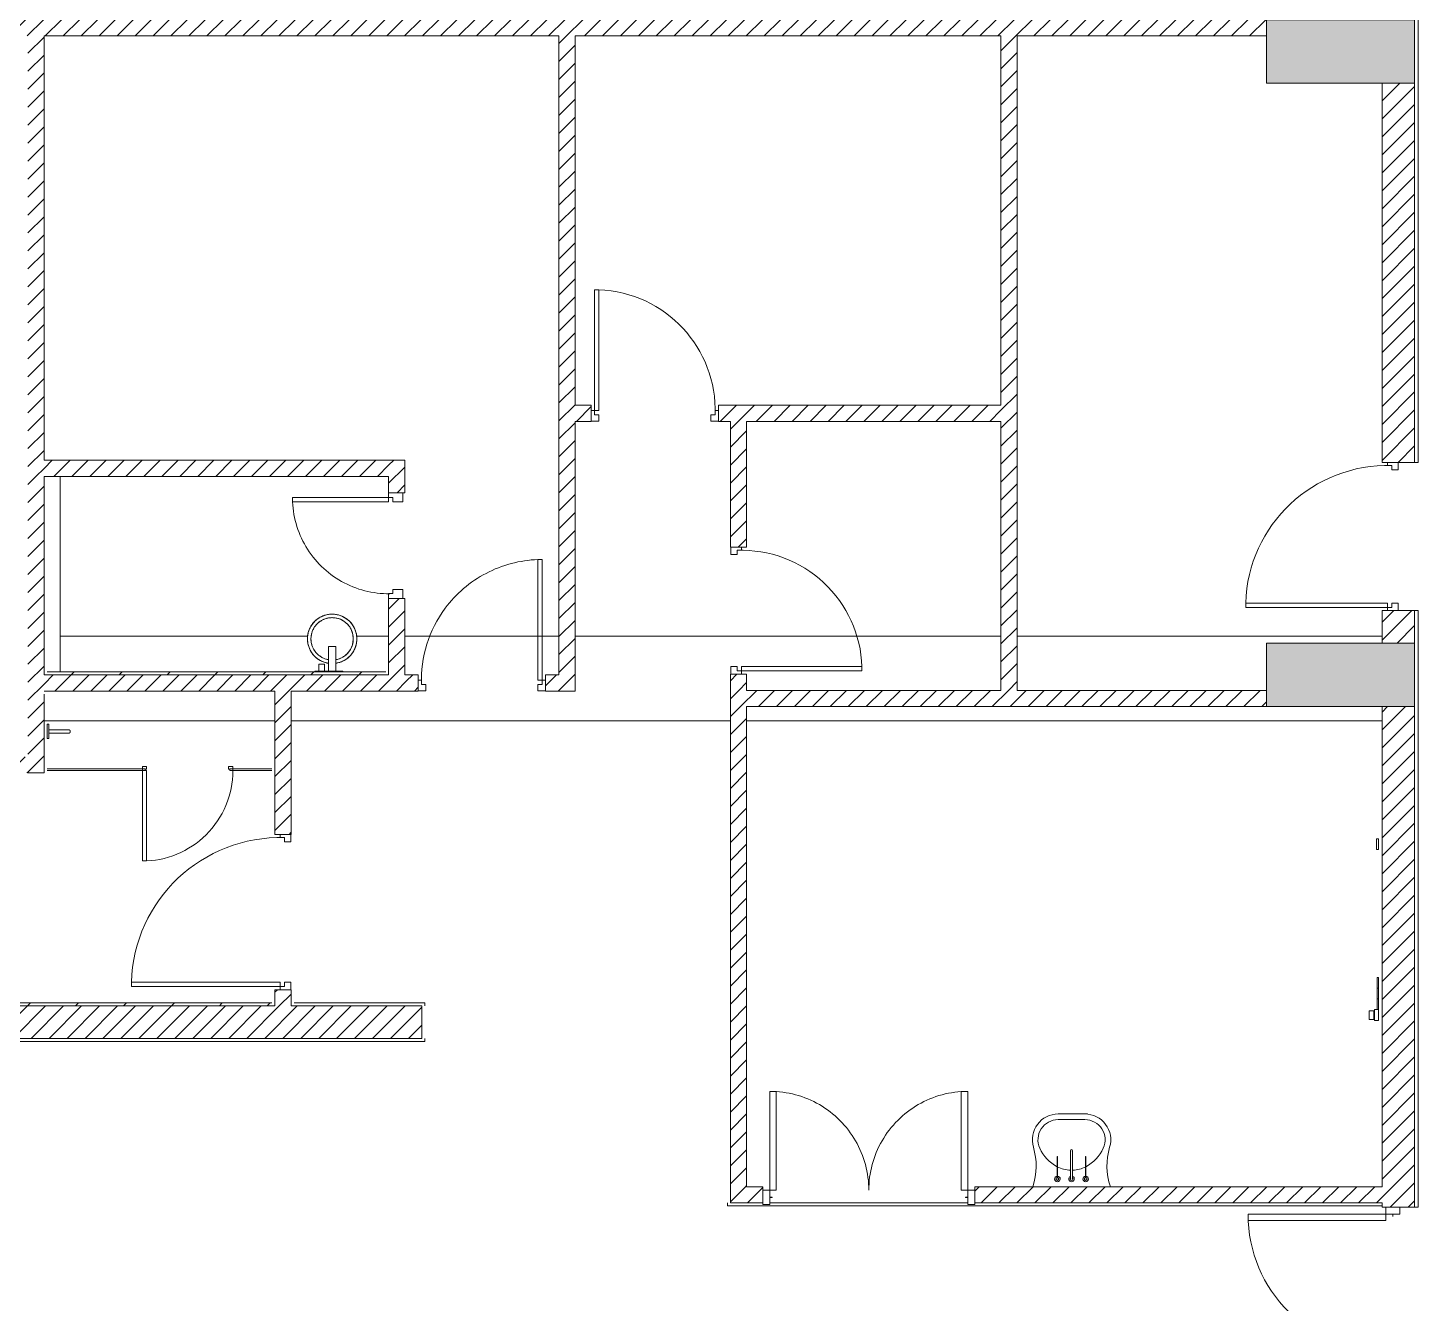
# Model space of a CAD drawing. Header units: millimetres. Extents: x -106145 to 154907, y -84585 to 152038.
# Drawn here: x 94029 to 103874, y 47120 to 56153 of the extents above; entities that cross this region are included whole.
import ezdxf

# ---------------------------------------------------------------- set-up
doc = ezdxf.new("R2010")
doc.units = ezdxf.units.MM
for name, color, linetype, lineweight in [('A-DOOR', 7, 'Continuous', 5), ('A-DOOR-FRAM', 7, 'Continuous', 9), ('A-WALL', 7, 'Continuous', 5), ('A-WALL-PATT', 7, 'Continuous', 5), ('E-DATA', 7, 'Continuous', 5), ('E-NURS', 7, 'Continuous', 5), ('P-SANR-FIXT', 7, 'Continuous', 5), ('S-COLS', 7, 'Continuous', 5)]:
    doc.layers.add(name, color=color, linetype=linetype, lineweight=lineweight)
pattern_1 = [(45, (0, 0), (-63.63961, 63.63961), [])]
pattern_2 = [(45, (0, 0), (-169.70563, 169.70563), [])]

# ---------------------------------------------------------------- blocks, each defined once
blk = doc.blocks.new('M_Concrete-Rectangular-Column - 1050 x 450-2804439-Site Plan -MAIN')
at = {"layer": 'S-COLS', "true_color": 0xd4d4d4}
blk.add_hatch(color=254, dxfattribs=at).paths.add_polyline_path([(525, -225), (525, 225), (-525, 225), (-525, -225)], flags=0)
at = {"layer": 'S-COLS', "color": 254, "true_color": 0xdddddd}
for p, q in [((525, 225), (-525, 225)), ((-525, 225), (-525, -225)), ((525, -225), (525, 225)), ((-525, -225), (525, -225))]:
    blk.add_line(p, q, dxfattribs=at)
blk = doc.blocks.new('M_Door-Passage-Double-Flush - 1_5 WALL OPENING_TYPE A-11850142-Site Plan -MAIN')
at = {"layer": 'A-DOOR', "color": 254, "lineweight": 9, "true_color": 0xdddddd}
for p, q in [((-700, 38.85), (-700, 738.85)), ((-700, 738.85), (-655, 738.85)), ((-655, 738.85), (-655, 38.85)), ((700, 738.85), (655, 738.85)), ((655, 738.85), (655, 38.85)), ((700, 38.85), (700, 738.85)), ((-655, 38.85), (-700, 38.85)), ((655, 38.85), (700, 38.85))]:
    blk.add_line(p, q, dxfattribs=at)
at = {"layer": 'A-DOOR', "color": 254, "true_color": 0xdddddd}
for centre, start, end in [((-700, 38.85), 75, 90), ((-700, 38.85), 45, 75), ((700, 38.85), 90, 120), ((700, 38.85), 120, 150), ((-700, 38.85), 15, 45), ((700, 38.85), 150, 180), ((-700, 38.85), 0, 15)]:
    blk.add_arc(centre, 700, start, end, dxfattribs=at)
at = {"layer": 'A-DOOR-FRAM', "color": 254, "true_color": 0xdddddd}
for p, q in [((-700, 38.85), (-750, 38.85)), ((-750, 38.85), (-750, -61.15)), ((-700, -10.9125), (-700, 38.85)), ((700, 38.85), (700, -10.9125)), ((750, 38.85), (700, 38.85)), ((750, -61.15), (750, 38.85)), ((-750, -61.15), (-700, -61.15)), ((-684.125, -10.9125), (-700, -10.9125)), ((-700, -61.15), (-700, -11.9375)), ((-700, -11.9375), (-684.125, -11.9375)), ((-684.125, -11.9375), (-684.125, -10.9125)), ((700, -10.9125), (684.125, -10.9125)), ((684.125, -10.9125), (684.125, -11.9375)), ((684.125, -11.9375), (700, -11.9375)), ((700, -11.9375), (700, -61.15)), ((700, -61.15), (750, -61.15))]:
    blk.add_line(p, q, dxfattribs=at)
blk = doc.blocks.new('DC_SglFl-W-Int - 0_75 WALL OPENING 2_TYPE E-11766334-Site Plan -MAIN')
at = {"layer": 'A-DOOR', "color": 254, "lineweight": 9, "true_color": 0xdddddd}
for p, q in [((310, 57.5), (310, 737.5)), ((310, 737.5), (340, 737.5)), ((340, 737.5), (340, 57.5)), ((340, 57.5), (310, 57.5))]:
    blk.add_line(p, q, dxfattribs=at)
at = {"layer": 'A-DOOR', "color": 254, "true_color": 0xdddddd}
for start, end in [(92.52612, 122.52612), (122.52612, 152.52612), (152.52612, 182.52612)]:
    blk.add_arc((340, 57.5), 680.7, start, end, dxfattribs=at)
at = {"layer": 'A-DOOR-FRAM', "color": 254, "true_color": 0xdddddd}
for p, q in [((-375, -42.5), (-375, 57.5)), ((-375, 57.5), (-340, 57.5)), ((-340, 27.5), (-340, 57.5)), ((-340, 27.5), (-310, 27.5)), ((-310, 27.5), (-310, -42.5)), ((310, 27.5), (340, 27.5)), ((310, -42.5), (310, 27.5)), ((340, 57.5), (375, 57.5)), ((340, 27.5), (340, 57.5)), ((375, 57.5), (375, -42.5)), ((-310, -42.5), (-375, -42.5)), ((375, -42.5), (310, -42.5))]:
    blk.add_line(p, q, dxfattribs=at)
blk = doc.blocks.new('Structural Columns 4 - Structural Columns 4-3006467-Site Plan -MAIN')
at = {"layer": 'S-COLS', "color": 254, "true_color": 0xdddddd}
for p, q in [((96011.4, 51845.1), (94258.7, 51845.1)), ((96583.7, 51845.1), (96356.1, 51845.1)), ((97788.7, 51845.1), (96698.7, 51845.1)), ((100918.7, 51845.1), (97903.7, 51845.1)), ((103618.7, 51845.1), (101033.7, 51845.1)), ((94143.7, 51245.1), (95778.7, 51245.1)), ((95893.7, 51245.1), (99003.7, 51245.1)), ((99118.7, 51245.1), (103618.7, 51245.1))]:
    blk.add_line(p, q, dxfattribs=at)
blk = doc.blocks.new('DC_SglFl-W-Int - 0_9 WALL OPENING_TYPE F-V7-Site Plan -MAIN')
at = {"layer": 'A-DOOR', "color": 254, "lineweight": 9, "true_color": 0xdddddd}
for p, q in [((397, 20), (397, 874)), ((397, 874), (427, 874)), ((427, 874), (427, 20)), ((427, 20), (397, 20))]:
    blk.add_line(p, q, dxfattribs=at)
at = {"layer": 'A-DOOR', "color": 254, "true_color": 0xdddddd}
blk.add_arc((427, 20), 854.5, 92.0119, 182.0119, dxfattribs=at)
at = {"layer": 'A-DOOR-FRAM', "color": 254, "true_color": 0xdddddd}
for p, q in [((-450, -55), (-450, 20)), ((-450, 20), (-427, 20)), ((-427, -10), (-427, 20)), ((427, 20), (450, 20)), ((427, -10), (427, 20)), ((450, 20), (450, -55)), ((-397, -55), (-450, -55)), ((-427, -10), (-397, -10)), ((-397, -10), (-397, -55)), ((397, -10), (427, -10)), ((397, -55), (397, -10)), ((450, -55), (397, -55))]:
    blk.add_line(p, q, dxfattribs=at)
blk = doc.blocks.new('DC_SglFl-W-Int - FIRE 1_05 wall opening_TYPE A-15005798-Site Plan -MAIN')
at = {"layer": 'A-DOOR', "color": 254, "lineweight": 9, "true_color": 0xdddddd}
for p, q in [((472, -77.5), (472, -1081.5)), ((502, -77.5), (472, -77.5)), ((502, -1081.5), (502, -77.5)), ((472, -1081.5), (502, -1081.5))]:
    blk.add_line(p, q, dxfattribs=at)
at = {"layer": 'A-DOOR', "color": 254, "true_color": 0xdddddd}
blk.add_arc((502, -77.5), 1004.4, 178.28848, 268.28848, dxfattribs=at)
at = {"layer": 'A-DOOR-FRAM', "color": 254, "true_color": 0xdddddd}
for p, q in [((-525, -2.5), (-525, -77.5)), ((-472, -2.5), (-525, -2.5)), ((-525, -77.5), (-502, -77.5)), ((-502, -47.5), (-472, -47.5)), ((-502, -47.5), (-502, -77.5)), ((-472, -47.5), (-472, -2.5)), ((472, -2.5), (472, -47.5)), ((525, -2.5), (472, -2.5)), ((472, -47.5), (502, -47.5)), ((502, -47.5), (502, -77.5)), ((502, -77.5), (525, -77.5)), ((525, -77.5), (525, -2.5))]:
    blk.add_line(p, q, dxfattribs=at)
blk = doc.blocks.new('DC_SglFl-W-Int - 0_9 WALL OPENING_TYPE F-V10-Site Plan -MAIN')
at = {"layer": 'A-DOOR', "color": 254, "lineweight": 9, "true_color": 0xdddddd}
for p, q in [((397, -20), (397, -874)), ((427, -20), (397, -20)), ((427, -874), (427, -20)), ((397, -874), (427, -874))]:
    blk.add_line(p, q, dxfattribs=at)
at = {"layer": 'A-DOOR', "color": 254, "true_color": 0xdddddd}
blk.add_arc((427, -20), 854.5, 177.9881, 267.9881, dxfattribs=at)
at = {"layer": 'A-DOOR-FRAM', "color": 254, "true_color": 0xdddddd}
for p, q in [((-450, 55), (-450, -20)), ((-397, 55), (-450, 55)), ((-427, 10), (-397, 10)), ((-427, 10), (-427, -20)), ((-397, 10), (-397, 55)), ((397, 55), (397, 10)), ((450, 55), (397, 55)), ((397, 10), (427, 10)), ((427, 10), (427, -20)), ((450, -20), (450, 55)), ((-450, -20), (-427, -20)), ((427, -20), (450, -20))]:
    blk.add_line(p, q, dxfattribs=at)
blk = doc.blocks.new('DC_SglFl-W-Int - 1_1 WALL OPENING type E-11702071-Site Plan -MAIN')
at = {"layer": 'A-DOOR', "color": 254, "lineweight": 9, "true_color": 0xdddddd}
for p, q in [((497, -20), (497, -1074)), ((527, -20), (497, -20)), ((527, -1074), (527, -20)), ((497, -1074), (527, -1074))]:
    blk.add_line(p, q, dxfattribs=at)
at = {"layer": 'A-DOOR', "color": 254, "true_color": 0xdddddd}
blk.add_arc((527, -20), 1054.4, 178.36963, 268.36963, dxfattribs=at)
at = {"layer": 'A-DOOR-FRAM', "color": 254, "true_color": 0xdddddd}
for p, q in [((-550, 55), (-550, -20)), ((-497, 55), (-550, 55)), ((-527, 10), (-497, 10)), ((-527, 10), (-527, -20)), ((-497, 10), (-497, 55)), ((497, 55), (497, 10)), ((550, 55), (497, 55)), ((497, 10), (527, 10)), ((527, 10), (527, -20)), ((550, -20), (550, 55)), ((-550, -20), (-527, -20)), ((527, -20), (550, -20))]:
    blk.add_line(p, q, dxfattribs=at)
blk = doc.blocks.new('M_Door-Passage-Double-Flush - FIRE 2_05 WALL OPENING-TYPE A-V11-Site Plan -MAIN')
at = {"layer": 'A-DOOR', "color": 254, "lineweight": 9, "true_color": 0xdddddd}
for p, q in [((-975, 96.35), (-975, 1071.35)), ((-975, 1071.35), (-930, 1071.35)), ((-930, 1071.35), (-930, 96.35)), ((975, 1071.35), (930, 1071.35)), ((930, 1071.35), (930, 96.35)), ((975, 96.35), (975, 1071.35)), ((-930, 96.35), (-975, 96.35)), ((930, 96.35), (975, 96.35))]:
    blk.add_line(p, q, dxfattribs=at)
at = {"layer": 'A-DOOR', "color": 254, "true_color": 0xdddddd}
for centre, start, end in [((-975, 96.35), 0, 90), ((975, 96.35), 90, 180)]:
    blk.add_arc(centre, 975, start, end, dxfattribs=at)
at = {"layer": 'A-DOOR-FRAM', "color": 254, "true_color": 0xdddddd}
for p, q in [((-975, 96.35), (-1025, 96.35)), ((-1025, 96.35), (-1025, -3.65)), ((-975, 46.5875), (-975, 96.35)), ((-959.125, 46.5875), (-975, 46.5875)), ((-975, -3.65), (-975, 45.5625)), ((-975, 45.5625), (-959.125, 45.5625)), ((-959.125, 45.5625), (-959.125, 46.5875)), ((975, 46.5875), (959.125, 46.5875)), ((959.125, 46.5875), (959.125, 45.5625)), ((959.125, 45.5625), (975, 45.5625)), ((975, 96.35), (975, 46.5875)), ((1025, 96.35), (975, 96.35)), ((975, 45.5625), (975, -3.65)), ((1025, -3.65), (1025, 96.35)), ((-1025, -3.65), (-975, -3.65)), ((975, -3.65), (1025, -3.65))]:
    blk.add_line(p, q, dxfattribs=at)
blk = doc.blocks.new('Wb_circle_floor - 350-4332420-Site Plan -MAIN')
at = {"layer": 'P-SANR-FIXT', "color": 254, "true_color": 0xdddddd, "flags": 128}
for points in [[(-26, 173.1), (-32.9, 171.9), (-39.8, 170.4), (-46.5, 168.7), (-53.3, 166.7), (-59.9, 164.4), (-66.4, 161.9), (-72.8, 159.1), (-79.1, 156.1), (-85.3, 152.8), (-91.4, 149.3), (-97.2, 145.5), (-103, 141.5), (-108.6, 137.3), (-114, 132.8), (-119.2, 128.1), (-124.2, 123.3), (-129, 118.2), (-133.7, 113), (-138.1, 107.5), (-142.3, 101.9), (-146.2, 96.1), (-150, 90.2), (-153.4, 84.1), (-156.7, 77.9), (-159.7, 71.6), (-162.4, 65.2), (-164.9, 58.6), (-167.1, 52), (-169, 45.3), (-170.7, 38.5), (-172.1, 31.6), (-173.2, 24.7), (-174.1, 17.7), (-174.7, 10.8), (-175, 3.8), (-175, 0)], [(-150, 0), (-149.9, 6), (-149.5, 12), (-148.9, 18), (-148.1, 23.9), (-147, 29.8), (-145.7, 35.7), (-144.2, 41.5), (-142.4, 47.2), (-140.4, 52.8), (-138.2, 58.4), (-135.7, 63.9), (-133, 69.3), (-130.2, 74.5), (-127.1, 79.7), (-123.8, 84.7), (-120.3, 89.6), (-116.6, 94.3), (-112.8, 98.9), (-108.7, 103.3), (-104.5, 107.6), (-100.1, 111.7), (-95.6, 115.6), (-90.9, 119.3), (-86, 122.9), (-81, 126.2), (-75.9, 129.4), (-70.7, 132.3), (-65.4, 135), (-59.9, 137.5), (-54.4, 139.8), (-48.7, 141.9), (-43, 143.7), (-37.2, 145.3), (-31.4, 146.7), (-25.5, 147.8)], [(175, 0), (174.9, 7), (174.4, 14), (173.7, 20.9), (172.8, 27.9), (171.5, 34.8), (170, 41.6), (168.2, 48.4), (166.1, 55), (163.8, 61.6), (161.2, 68.1), (158.3, 74.5), (155.2, 80.8), (151.9, 87), (148.3, 93), (144.4, 98.8), (140.4, 104.5), (136.1, 110), (131.6, 115.4), (126.8, 120.6), (121.9, 125.5), (116.8, 130.3), (111.5, 134.9), (106, 139.2), (100.4, 143.4), (94.6, 147.3), (88.6, 150.9), (82.5, 154.3), (76.2, 157.5), (69.9, 160.4), (63.4, 163.1), (56.8, 165.5), (50.2, 167.7), (43.4, 169.5), (36.6, 171.1), (29.7, 172.5), (25, 173.2)], [(28.2, 147.3), (34.1, 146.1), (39.9, 144.6), (45.6, 142.9), (51.3, 140.9), (56.9, 138.8), (62.4, 136.4), (67.8, 133.8), (73.1, 131), (78.3, 127.9), (83.4, 124.7), (88.3, 121.3), (93.1, 117.6), (97.7, 113.8), (102.2, 109.8), (106.5, 105.7), (110.6, 101.3), (114.6, 96.8), (118.4, 92.2), (121.9, 87.3), (125.3, 82.4), (128.5, 77.3), (131.5, 72.1), (134.3, 66.8), (136.9, 61.4), (139.2, 55.9), (141.3, 50.2), (143.2, 44.6), (144.9, 38.8), (146.3, 33), (147.5, 27.1), (148.5, 21.2), (149.2, 15.2), (149.7, 9.2), (150, 3.2), (150, 0)], [(-175, 0), (-174.9, -7), (-174.4, -14), (-173.7, -20.9), (-172.8, -27.9), (-171.5, -34.8), (-170, -41.6), (-168.2, -48.4), (-166.1, -55), (-163.8, -61.6), (-161.2, -68.1), (-158.3, -74.5), (-155.2, -80.8), (-151.9, -87), (-148.3, -93), (-144.4, -98.8), (-140.4, -104.5), (-136.1, -110), (-131.6, -115.4), (-126.8, -120.6), (-121.9, -125.5), (-116.8, -130.3), (-111.5, -134.9), (-106, -139.2), (-100.4, -143.4), (-94.6, -147.3), (-88.6, -150.9), (-82.5, -154.3), (-76.2, -157.5), (-69.9, -160.4), (-63.4, -163.1), (-56.8, -165.5), (-50.2, -167.7), (-43.4, -169.5), (-36.6, -171.1), (-29.7, -172.5), (-22.8, -173.5), (-15.9, -174.3), (-8.9, -174.8), (-1.9, -175), (5.1, -174.9), (12.1, -174.6), (19.1, -174), (26, -173.1), (32.9, -171.9), (39.8, -170.4), (46.5, -168.7), (53.3, -166.7), (59.9, -164.4), (66.4, -161.9), (72.8, -159.1), (79.1, -156.1), (85.3, -152.8), (91.4, -149.3), (97.2, -145.5), (103, -141.5), (108.6, -137.3), (114, -132.8), (119.2, -128.1), (124.2, -123.3), (129, -118.2), (133.7, -113), (138.1, -107.5), (142.3, -101.9), (146.2, -96.1), (150, -90.2), (153.4, -84.1), (156.7, -77.9), (159.7, -71.6), (162.4, -65.2), (164.9, -58.6), (167.1, -52), (169, -45.3), (170.7, -38.5), (172.1, -31.6), (173.2, -24.7), (174.1, -17.7), (174.7, -10.8), (175, -3.8), (175, 0)], [(150, 0), (149.9, -6), (149.5, -12), (148.9, -18), (148.1, -23.9), (147, -29.8), (145.7, -35.7), (144.2, -41.5), (142.4, -47.2), (140.4, -52.8), (138.2, -58.4), (135.7, -63.9), (133, -69.3), (130.2, -74.5), (127.1, -79.7), (123.8, -84.7), (120.3, -89.6), (116.6, -94.3), (112.8, -98.9), (108.7, -103.3), (104.5, -107.6), (100.1, -111.7), (95.6, -115.6), (90.9, -119.3), (86, -122.9), (81, -126.2), (75.9, -129.4), (70.7, -132.3), (65.4, -135), (59.9, -137.5), (54.4, -139.8), (48.7, -141.9), (43, -143.7), (37.2, -145.3), (31.4, -146.7), (25.5, -147.8), (19.6, -148.7), (13.6, -149.4), (7.6, -149.8), (1.6, -150), (-4.4, -149.9), (-10.4, -149.6), (-16.3, -149.1), (-22.3, -148.3), (-28.2, -147.3), (-34.1, -146.1), (-39.9, -144.6), (-45.6, -142.9), (-51.3, -140.9), (-56.9, -138.8), (-62.4, -136.4), (-67.8, -133.8), (-73.1, -131), (-78.3, -127.9), (-83.4, -124.7), (-88.3, -121.3), (-93.1, -117.6), (-97.7, -113.8), (-102.2, -109.8), (-106.5, -105.7), (-110.6, -101.3), (-114.6, -96.8), (-118.4, -92.2), (-121.9, -87.3), (-125.3, -82.4), (-128.5, -77.3), (-131.5, -72.1), (-134.3, -66.8), (-136.9, -61.4), (-139.2, -55.9), (-141.3, -50.2), (-143.2, -44.6), (-144.9, -38.8), (-146.3, -33), (-147.5, -27.1), (-148.5, -21.2), (-149.2, -15.2), (-149.7, -9.2), (-150, -3.2), (-150, 0)]]:
    blk.add_lwpolyline(points, dxfattribs=at)
at = {"layer": 'P-SANR-FIXT', "color": 254, "true_color": 0xdddddd}
for radius, start, end in [(175, 98.27936, 180), (150, 99.64093, 180), (150, 99.64093, 180), (150, 360, 80.35907), (150, 0, 80.35907), (175, 0, 81.72064), (175, 180, 330), (150, 180, 360), (150, 180, 0), (175, 330.75842, 0)]:
    blk.add_arc((0, 0), radius, start, end, dxfattribs=at)
blk = doc.blocks.new('WB mixer - WB mixer_1000-4302811-Site Plan -MAIN')
at = {"layer": 'P-SANR-FIXT', "color": 254, "true_color": 0xdddddd}
for p, q in [((96158.7, 51595.5), (96158.7, 51770.1)), ((96208.7, 51770.1), (96158.7, 51770.1)), ((96208.7, 51595.5), (96208.7, 51770.1)), ((96060.3, 51595.5), (96260.3, 51595.5)), ((96060.3, 51595.5), (96060.3, 51591.1)), ((96090.3, 51645.5), (96090.3, 51595.5)), ((96091, 51645.5), (96090.3, 51645.5)), ((96090.3, 51645.5), (96130.3, 51645.5)), ((96130.3, 51645.5), (96129.7, 51645.5)), ((96130.3, 51595.5), (96130.3, 51645.5)), ((96260.3, 51591.1), (96260.3, 51595.5))]:
    blk.add_line(p, q, dxfattribs=at)
blk = doc.blocks.new('DC_SglFl-W-Int - 0_9 WALL OPENING_TYPE A-6771295-Site Plan -MAIN')
at = {"layer": 'A-DOOR', "color": 254, "lineweight": 9, "true_color": 0xdddddd}
for p, q in [((397, 20), (397, 874)), ((397, 874), (427, 874)), ((427, 874), (427, 20)), ((427, 20), (397, 20))]:
    blk.add_line(p, q, dxfattribs=at)
at = {"layer": 'A-DOOR', "color": 254, "true_color": 0xdddddd}
for start, end in [(92.0119, 117.72619), (117.72619, 130.58333), (130.58333, 143.44048), (143.44048, 182.0119)]:
    blk.add_arc((427, 20), 854.5, start, end, dxfattribs=at)
at = {"layer": 'A-DOOR-FRAM', "color": 254, "true_color": 0xdddddd}
for p, q in [((-450, -55), (-450, 20)), ((-450, 20), (-427, 20)), ((-427, -10), (-427, 20)), ((427, 20), (450, 20)), ((427, -10), (427, 20)), ((450, 20), (450, -55)), ((-397, -55), (-450, -55)), ((-427, -10), (-397, -10)), ((-397, -10), (-397, -55)), ((397, -10), (427, -10)), ((397, -55), (397, -10)), ((450, -55), (397, -55))]:
    blk.add_line(p, q, dxfattribs=at)
blk = doc.blocks.new('HANDSET_nurse_call_with_patient_to_staff_call_button - ITCL-028-6427352-Site Plan -MAIN')
at = {"layer": 'E-NURS', "color": 254, "true_color": 0xdddddd}
for p, q in [((-500, 30), (-420, 30)), ((-500, 30), (-500, 0)), ((-492.1, 35), (-492.1, 66.8)), ((-429.7, 66.8), (-492.1, 66.8)), ((-492.1, 30), (-492.1, 35)), ((-492.1, 35), (-429.7, 35)), ((-429.7, 66.8), (-429.7, 35)), ((-429.7, 35), (-429.7, 30)), ((-420, 0), (-420, 30)), ((-420, 0), (-500, 0))]:
    blk.add_line(p, q, dxfattribs=at)
blk = doc.blocks.new('BUTTON_nurse_call - ITCL-008-6401570-Site Plan -MAIN')
at = {"layer": 'E-NURS', "color": 254, "true_color": 0xdddddd}
for p, q in [((-37.5, 0), (37.5, 0)), ((-37.5, -10), (-37.5, 0)), ((37.5, 0), (37.5, -10)), ((37.5, -10), (-37.5, -10)), ((-10, -10), (-10, -12)), ((0, -12), (0, -12)), ((0, -12), (0, -12)), ((10, -12), (10, -10))]:
    blk.add_line(p, q, dxfattribs=at)
blk = doc.blocks.new('BUTTON_nurse_call - ITCL-006-6401571-Site Plan -MAIN')
at = {"layer": 'E-NURS', "color": 254, "true_color": 0xdddddd}
for p, q in [((-37.5, 0), (37.5, 0)), ((-37.5, -10), (-37.5, 0)), ((37.5, 0), (37.5, -10)), ((37.5, -10), (-37.5, -10)), ((-10, -10), (-10, -12)), ((0, -12), (0, -12)), ((0, -12), (0, -12)), ((10, -12), (10, -10))]:
    blk.add_line(p, q, dxfattribs=at)
blk = doc.blocks.new('BUTTON_nurse_call - ITCL-004-6401569-Site Plan -MAIN')
at = {"layer": 'E-NURS', "color": 254, "true_color": 0xdddddd}
for p, q in [((-37.5, 0), (37.5, 0)), ((-37.5, -10), (-37.5, 0)), ((37.5, 0), (37.5, -10)), ((37.5, -10), (-37.5, -10)), ((-10, -10), (-10, -12)), ((0, -12), (0, -12)), ((0, -12), (0, -12)), ((10, -12), (10, -10))]:
    blk.add_line(p, q, dxfattribs=at)
blk = doc.blocks.new('BASIN_handwash_Type_A_scrub1 - HYBA-009 2-6401581-Site Plan -MAIN')
at = {"layer": 'P-SANR-FIXT', "color": 254, "true_color": 0xdddddd}
for p, q in [((-95, -475), (95, -475)), ((-113.5, -515), (95, -515)), ((-95, -515), (95, -515))]:
    blk.add_line(p, q, dxfattribs=at)
for centre, radius, start, end in [((-711.6, -147.8), 461, 343.3427, 18.70596), ((-711.6, -147.8), 461, 343.3427, 18.70596), ((711.6, -147.8), 461, 161.2946, 196.6569), ((711.6, -147.8), 461, 161.2946, 196.6569), ((30.9, -389.2), 280.8, 118.00404, 155.68136), ((0, -331.1), 215, 92.08054, 118.00404), ((0, -331.1), 215, 61.99596, 87.91946), ((-30.9, -389.2), 280.8, 24.31864, 61.99596), ((-95, -332.3), 182.7, 163.3427, 270), ((-95, -332.3), 182.7, 163.3427, 270), ((-95, -332.3), 142.7, 155.68136, 270), ((95, -332.3), 142.7, 270, 24.31864), ((95, -332.3), 182.7, 270, 16.6569), ((95, -332.3), 182.7, 270, 16.6569)]:
    blk.add_arc(centre, radius, start, end, dxfattribs=at)
blk = doc.blocks.new('OUTLET_data_single_RJ45 - ITIN-016-6401601-Site Plan -MAIN')
at = {"layer": 'E-DATA', "color": 254, "true_color": 0xdddddd}
for p, q in [((-37.5, 0), (-37.5, -15)), ((-35.5, 0), (-37.5, 0)), ((-37.5, 0), (-35.5, 0)), ((-35.5, 0), (35.5, 0)), ((35.5, 0), (37.5, 0)), ((37.5, 0), (35.5, 0)), ((37.5, -15), (37.5, 0)), ((-35.5, -15), (-37.5, -15)), ((-37.5, -15), (-35.5, -15)), ((35.5, -15), (-35.5, -15)), ((35.5, -15), (37.5, -15)), ((37.5, -15), (35.5, -15))]:
    blk.add_line(p, q, dxfattribs=at)
blk = doc.blocks.new('TAPWARE_mixer_elbow_levers - HYTP-037 _TBR_-V16-Site Plan -MAIN')
at = {"layer": 'P-SANR-FIXT', "color": 254, "true_color": 0xdddddd}
for p, q in [((-101, -152.6), (-101, -110)), ((-99, -110), (-101, -110)), ((-101, -152.6), (-101, -188.2)), ((-101, -187.9), (-101, -152.6)), ((-101, -231.2), (-101, -187.9)), ((-99, -110), (-99, -152.6)), ((-99, -152.6), (-99, -187.9)), ((-99, -188.2), (-99, -152.6)), ((-99, -187.9), (-99, -231.2)), ((99, -152.6), (99, -110)), ((99, -110), (101, -110)), ((99, -152.6), (99, -188.2)), ((99, -187.9), (99, -152.6)), ((99, -231.2), (99, -187.9)), ((101, -110), (101, -152.6)), ((101, -152.6), (101, -187.9)), ((101, -188.2), (101, -152.6)), ((101, -187.9), (101, -231.2)), ((-101, -240), (-101, -231.2)), ((-99, -240), (-101, -240)), ((-101, -245), (-101, -240)), ((-101, -255), (-101, -245)), ((-101, -252.7), (-101, -260)), ((-101, -260), (-101, -255)), ((-101, -260), (-99, -260)), ((-99, -231.2), (-99, -240)), ((-99, -240), (-99, -245)), ((-99, -245), (-99, -255)), ((-99, -260), (-99, -252.7)), ((-99, -255), (-99, -260)), ((99, -240), (99, -231.2)), ((101, -240), (99, -240)), ((99, -245), (99, -240)), ((99, -255), (99, -245)), ((99, -252.7), (99, -260)), ((99, -260), (99, -255)), ((99, -260), (101, -260)), ((101, -231.2), (101, -240)), ((101, -240), (101, -245)), ((101, -245), (101, -255)), ((101, -260), (101, -252.7)), ((101, -255), (101, -260))]:
    blk.add_line(p, q, dxfattribs=at)
at = {"layer": 'P-SANR-FIXT', "color": 254, "true_color": 0xdddddd, "flags": 128}
for points in [[(-7.5, -100), (-7.5, -100.1), (-7.5, -100.3), (-7.5, -100.7), (-7.5, -101.3), (-7.5, -102), (-7.5, -102.9), (-7.5, -103.9), (-7.5, -105.1), (-7.5, -106.4), (-7.5, -107.9), (-7.5, -109.5), (-7.5, -111.3), (-7.5, -113.2), (-7.5, -115.3), (-7.5, -117.5), (-7.5, -119.8), (-7.5, -122.2), (-7.5, -124.8), (-7.5, -127.5), (-7.5, -130.3), (-7.5, -133.3), (-7.5, -136.3), (-7.5, -139.4), (-7.5, -142.6), (-7.5, -146), (-7.5, -149.4), (-7.5, -152.9), (-7.5, -156.4), (-7.5, -160.1), (-7.5, -163.8), (-7.5, -167.5), (-7.5, -171.3), (-7.5, -175.2), (-7.5, -179.1), (-7.5, -183), (-7.5, -187), (-7.5, -190.9), (-7.5, -194.9), (-7.5, -198.9), (-7.5, -202.9), (-7.5, -206.9), (-7.5, -210.9), (-7.5, -214.9), (-7.5, -218.8), (-7.5, -222.7), (-7.5, -226.6), (-7.5, -230.4), (-7.5, -234.2), (-7.5, -237.9), (-7.5, -241.6), (-7.5, -245.2), (-7.5, -248.7), (-7.5, -252.2), (-7.5, -255.6), (-7.5, -258.9), (-7.5, -262), (-7.5, -265.1), (-7.5, -268.1), (-7.5, -271), (-7.5, -273.7), (-7.5, -276.4), (-7.5, -278.9), (-7.5, -281.3), (-7.5, -283.6), (-7.5, -285.7), (-7.5, -287.7), (-7.5, -289.5), (-7.5, -291.2), (-7.5, -292.8), (-7.5, -294.2), (-7.5, -295.5), (-7.5, -296.6), (-7.5, -297.6), (-7.5, -298.4), (-7.5, -299), (-7.5, -299.5), (-7.5, -299.8), (-7.5, -300), (-7.5, -300)], [(7.5, -300), (7.5, -299.9), (7.5, -299.7), (7.5, -299.3), (7.5, -298.7), (7.5, -298), (7.5, -297.1), (7.5, -296.1), (7.5, -294.9), (7.5, -293.6), (7.5, -292.1), (7.5, -290.5), (7.5, -288.7), (7.5, -286.8), (7.5, -284.7), (7.5, -282.5), (7.5, -280.2), (7.5, -277.8), (7.5, -275.2), (7.5, -272.5), (7.5, -269.7), (7.5, -266.7), (7.5, -263.7), (7.5, -260.6), (7.5, -257.4), (7.5, -254), (7.5, -250.6), (7.5, -247.1), (7.5, -243.6), (7.5, -239.9), (7.5, -236.2), (7.5, -232.5), (7.5, -228.7), (7.5, -224.8), (7.5, -220.9), (7.5, -217), (7.5, -213), (7.5, -209.1), (7.5, -205.1), (7.5, -201.1), (7.5, -197.1), (7.5, -193.1), (7.5, -189.1), (7.5, -185.1), (7.5, -181.2), (7.5, -177.3), (7.5, -173.4), (7.5, -169.6), (7.5, -165.8), (7.5, -162.1), (7.5, -158.4), (7.5, -154.8), (7.5, -151.3), (7.5, -147.8), (7.5, -144.4), (7.5, -141.1), (7.5, -138), (7.5, -134.9), (7.5, -131.9), (7.5, -129), (7.5, -126.3), (7.5, -123.6), (7.5, -121.1), (7.5, -118.7), (7.5, -116.4), (7.5, -114.3), (7.5, -112.3), (7.5, -110.5), (7.5, -108.8), (7.5, -107.2), (7.5, -105.8), (7.5, -104.5), (7.5, -103.4), (7.5, -102.4), (7.5, -101.6), (7.5, -101), (7.5, -100.5), (7.5, -100.2), (7.5, -100), (7.5, -100)]]:
    blk.add_lwpolyline(points, dxfattribs=at)
at = {"layer": 'P-SANR-FIXT', "color": 254, "true_color": 0xdddddd}
for centre, radius, start, end in [((-100, -100), 20, 90, 266.81802), ((-100, -100), 10, 90, 270), ((-100, -100), 10, 90, 270), ((-100, -100), 8.97, 90, 270), ((-100, -100), 20, 273.18198, 90), ((-100, -100), 10, 270, 90), ((-100, -100), 10, 270, 90), ((-100, -100), 8.97, 270, 90), ((0.1, -100), 20, 90, 245.80962), ((0.1, -100), 10, 90, 238.00994), ((0.1, -100), 20, 293.53932, 90), ((0.1, -100), 10, 330, 90), ((100, -100), 20, 90, 266.81802), ((100, -100), 10, 90, 270), ((100, -100), 10, 90, 270), ((100, -100), 8.97, 90, 270), ((100, -100), 20, 273.18198, 90), ((100, -100), 10, 270, 90), ((100, -100), 10, 270, 90), ((100, -100), 8.97, 270, 90), ((0, -300), 7.5, 135, 180), ((0, -300), 7.5, 180, 0)]:
    blk.add_arc(centre, radius, start, end, dxfattribs=at)
blk = doc.blocks.new('DC_SglFl-W-Int - 0_6 toilet door-5833031-Site Plan -MAIN')
at = {"layer": 'A-DOOR', "color": 254, "lineweight": 9, "true_color": 0xdddddd}
for p, q in [((290, 6), (290, 646)), ((290, 646), (320, 646)), ((320, 646), (320, 6)), ((320, 6), (290, 6))]:
    blk.add_line(p, q, dxfattribs=at)
at = {"layer": 'A-DOOR', "color": 254, "true_color": 0xdddddd}
blk.add_arc((320, 6), 640.7, 92.68378, 182.68378, dxfattribs=at)
at = {"layer": 'A-DOOR-FRAM', "color": 254, "true_color": 0xdddddd}
for p, q in [((-320, -24), (-320, 6)), ((-300, 6), (-320, 6)), ((-300, -4), (-300, 6)), ((320, 6), (300, 6)), ((300, 6), (300, -4)), ((320, -24), (320, 6)), ((-320, -24), (-290, -24)), ((-290, -4), (-300, -4)), ((-290, -24), (-290, -4)), ((290, -4), (290, -24)), ((300, -4), (290, -4)), ((290, -24), (320, -24))]:
    blk.add_line(p, q, dxfattribs=at)
blk = doc.blocks.new('Toi single tap face - 6__30_-4302809-Site Plan -MAIN')
at = {"layer": 'P-SANR-FIXT', "color": 254, "true_color": 0xdddddd}
for p, q in [((94177.4, 51219.9), (94164.7, 51219.9)), ((94164.7, 51118.3), (94164.7, 51219.9)), ((94164.7, 51219.9), (94164.7, 51218.1)), ((94177.4, 51218.1), (94177.4, 51219.9)), ((94177.4, 51219.9), (94177.4, 51118.3)), ((94164.7, 51120), (94164.7, 51118.3)), ((94164.7, 51118.3), (94177.4, 51118.3)), ((94177, 51156.4), (94317.1, 51156.4)), ((94317.1, 51181.8), (94177.4, 51181.8)), ((94177.4, 51118.3), (94177.4, 51120))]:
    blk.add_line(p, q, dxfattribs=at)
for points, knots in [([(94329.8, 51169.1), (94329.8, 51170.2), (94329.6, 51171.8), (94328.9, 51173.9), (94328.2, 51175.4), (94327.4, 51176.6), (94326.7, 51177.4), (94325.9, 51178.2), (94324.9, 51179.2), (94323.7, 51179.9), (94322.8, 51180.5), (94322, 51180.8), (94321.2, 51181.1), (94320.4, 51181.3), (94319.6, 51181.5), (94318.8, 51181.7), (94318, 51181.7), (94317.4, 51181.8), (94317.1, 51181.8)], [0, 0, 0, 0, 0.0833333, 0.125, 0.1666667, 0.2083333, 0.2291667, 0.25, 0.2916667, 0.3333333, 0.3541667, 0.375, 0.3958333, 0.4166667, 0.4375, 0.4583333, 0.4791667, 0.5, 0.5, 0.5, 0.5]), ([(94317.1, 51156.4), (94317.4, 51156.4), (94318, 51156.4), (94318.8, 51156.5), (94319.6, 51156.6), (94320.4, 51156.8), (94321.2, 51157), (94322, 51157.3), (94322.8, 51157.7), (94323.5, 51158), (94324.2, 51158.5), (94325.1, 51159.1), (94325.9, 51159.9), (94326.7, 51160.7), (94327.4, 51161.5), (94328.2, 51162.7), (94328.9, 51164.2), (94329.6, 51166.3), (94329.8, 51167.9), (94329.8, 51169.1)], [0.5, 0.5, 0.5, 0.5, 0.5208333, 0.5416667, 0.5625, 0.5833333, 0.6041667, 0.625, 0.6458333, 0.6666667, 0.6875, 0.7083333, 0.75, 0.7708333, 0.7916667, 0.8333333, 0.875, 0.9166667, 1, 1, 1, 1])]:
    blk.add_open_spline(points, degree=3, knots=knots, dxfattribs=at)
blk = doc.blocks.new('MM-HOSPITAL BLOCK-C_2022_11_01_Facade reworking_rvt-1-Site Plan -MAIN')
at = {"layer": 'A-WALL-PATT', "true_color": 0xaaaaaa}
h = blk.add_hatch(dxfattribs=at)
h.set_pattern_fill('FP_10', color=253, style=0, pattern_type=2)
h.set_pattern_definition(pattern_1)
h.paths.add_polyline_path([(101033.7, 56095.1), (102798.7, 56095.1), (102798.7, 56210.1), (90449.2, 56210.1), (90449.2, 56095.1), (100918.7, 56095.1)], flags=0)
h = blk.add_hatch(dxfattribs=at)
h.set_pattern_fill('FP_10', color=253, style=0, pattern_type=2)
h.set_pattern_definition(pattern_1)
h.paths.add_polyline_path([(94143.7, 52975.1), (94143.7, 56095.1), (94028.7, 56095.1), (94028.7, 52975.1)], flags=0)
h = blk.add_hatch(dxfattribs=at)
h.set_pattern_fill('FP_10', color=253, style=0, pattern_type=2)
h.set_pattern_definition(pattern_1)
h.paths.add_polyline_path([(97788.7, 51570.1), (97903.7, 51570.1), (97903.7, 56095.1), (97788.7, 56095.1), (97788.7, 52467.1)], flags=0)
h = blk.add_hatch(dxfattribs=at)
h.set_pattern_fill('FP_10', color=253, style=0, pattern_type=2)
h.set_pattern_definition(pattern_1)
h.paths.add_polyline_path([(101033.7, 51460.1), (101033.7, 56095.1), (100918.7, 56095.1), (100918.7, 51460.1)], flags=0)
h = blk.add_hatch(dxfattribs=at)
h.set_pattern_fill('FP_10', color=253, style=0, pattern_type=2)
h.set_pattern_definition(pattern_1)
h.paths.add_polyline_path([(103848.7, 51795.1), (103848.7, 52025.1), (103618.7, 52025.1), (103618.7, 51795.1)], flags=0)
h.paths.add_polyline_path([(103848.7, 53075.1), (103848.7, 55760.1), (103618.7, 55760.1), (103618.7, 53075.1)], flags=0)
h = blk.add_hatch(dxfattribs=at)
h.set_pattern_fill('FP_10', color=253, style=0, pattern_type=2)
h.set_pattern_definition(pattern_1)
h.paths.add_polyline_path([(100918.7, 53365.1), (100918.7, 53480.1), (98918.7, 53480.1), (98918.7, 53365.1), (99575.7, 53365.1)], flags=0)
h.paths.add_polyline_path([(97903.7, 53365.1), (98018.7, 53365.1), (98018.7, 53480.1), (97903.7, 53480.1)], flags=0)
h = blk.add_hatch(dxfattribs=at)
h.set_pattern_fill('FP_10', color=253, style=0, pattern_type=2)
h.set_pattern_definition(pattern_1)
h.paths.add_polyline_path([(99003.7, 51460.1), (99118.7, 51460.1), (99118.7, 51575.1), (99003.7, 51575.1)], flags=0)
h.paths.add_polyline_path([(99118.7, 52475.1), (99118.7, 53365.1), (99003.7, 53365.1), (99003.7, 52475.1)], flags=0)
h = blk.add_hatch(dxfattribs=at)
h.set_pattern_fill('FP_10', color=253, style=0, pattern_type=2)
h.set_pattern_definition(pattern_1)
h.paths.add_polyline_path([(94143.7, 52975.1), (96583.7, 52975.1), (96583.7, 53090.1), (94143.7, 53090.1)], flags=0)
h = blk.add_hatch(dxfattribs=at)
h.set_pattern_fill('FP_10', color=253, style=0, pattern_type=2)
h.set_pattern_definition(pattern_1)
h.paths.add_polyline_path([(96698.7, 51570.1), (96698.7, 52110.1), (96583.7, 52110.1), (96583.7, 51570.1)], flags=0)
h.paths.add_polyline_path([(96698.7, 52860.1), (96698.7, 53090.1), (96583.7, 53090.1), (96583.7, 52860.1)], flags=0)
h = blk.add_hatch(dxfattribs=at)
h.set_pattern_fill('FP_10', color=253, style=0, pattern_type=2)
h.set_pattern_definition(pattern_1)
h.paths.add_polyline_path([(94143.7, 50875.1), (94143.7, 52975.1), (94028.7, 52975.1), (94028.7, 50875.1)], flags=0)
at = {"layer": 'A-WALL-PATT', "true_color": 0xeaeaea}
h = blk.add_hatch(dxfattribs=at)
h.set_pattern_fill('FP_14', color=254, style=0, pattern_type=2)
h.set_pattern_definition(pattern_2)
h.paths.add_polyline_path([(95900, 51570.1), (96583.7, 51570.1), (96583.7, 51591.1), (94143.7, 51591.1), (94143.7, 51570.1), (95374.9, 51570.1)], flags=0)
at = {"layer": 'A-WALL-PATT', "true_color": 0xaaaaaa}
h = blk.add_hatch(dxfattribs=at)
h.set_pattern_fill('FP_10', color=253, style=0, pattern_type=2)
h.set_pattern_definition(pattern_1)
h.paths.add_polyline_path([(94324.7, 51455.1), (95778.7, 51455.1), (95778.7, 51570.1), (94143.7, 51570.1), (94143.7, 51455.1)], flags=0)
h = blk.add_hatch(dxfattribs=at)
h.set_pattern_fill('FP_10', color=253, style=0, pattern_type=2)
h.set_pattern_definition(pattern_1)
h.paths.add_polyline_path([(95778.7, 49225.1), (95893.7, 49225.1), (95893.7, 49340.1), (95778.7, 49340.1)], flags=0)
h.paths.add_polyline_path([(95778.7, 50440.1), (95893.7, 50440.1), (95893.7, 51570.1), (95778.7, 51570.1), (95778.7, 50623.1)], flags=0)
h = blk.add_hatch(dxfattribs=at)
h.set_pattern_fill('FP_10', color=253, style=0, pattern_type=2)
h.set_pattern_definition(pattern_1)
h.paths.add_polyline_path([(96425.1, 51455.1), (96708.7, 51455.1), (96708.7, 51570.1), (95893.7, 51570.1), (95893.7, 51455.1)], flags=0)
h = blk.add_hatch(dxfattribs=at)
h.set_pattern_fill('FP_10', color=253, style=0, pattern_type=2)
h.set_pattern_definition(pattern_1)
h.paths.add_polyline_path([(97693.7, 51455.1), (97903.7, 51455.1), (97903.7, 51570.1), (97693.7, 51570.1)], flags=0)
h.paths.add_polyline_path([(96793.7, 51455.1), (96793.7, 51570.1), (96708.7, 51570.1), (96708.7, 51455.1)], flags=0)
h = blk.add_hatch(dxfattribs=at)
h.set_pattern_fill('FP_10', color=253, style=0, pattern_type=2)
h.set_pattern_definition(pattern_1)
h.paths.add_polyline_path([(99575.7, 51345.1), (102798.7, 51345.1), (102798.7, 51460.1), (99003.7, 51460.1), (99003.7, 51345.1), (99118.7, 51345.1)], flags=0)
h = blk.add_hatch(dxfattribs=at)
h.set_pattern_fill('FP_10', color=253, style=0, pattern_type=2)
h.set_pattern_definition(pattern_1)
h.paths.add_polyline_path([(99118.7, 47945.1), (99118.7, 51345.1), (99003.7, 51345.1), (99003.7, 47945.1)], flags=0)
h = blk.add_hatch(dxfattribs=at)
h.set_pattern_fill('FP_10', color=253, style=0, pattern_type=2)
h.set_pattern_definition(pattern_1)
h.paths.add_polyline_path([(103848.7, 45520.1), (103848.7, 45750.1), (103618.7, 45750.1), (103618.7, 45520.1), (103776.5, 45520.1)], flags=0)
h.paths.add_polyline_path([(103643.7, 47800.1), (103848.7, 47800.1), (103848.7, 51345.1), (103618.7, 51345.1), (103618.7, 47800.1)], flags=0)
h = blk.add_hatch(dxfattribs=at)
h.set_pattern_fill('FP_10', color=253, style=0, pattern_type=2)
h.set_pattern_definition(pattern_1)
h.paths.add_polyline_path([(94028.7, 50875.1), (94028.7, 50990.1), (92578.7, 50990.1), (92578.7, 50875.1), (93274.5, 50875.1)], flags=0)
h = blk.add_hatch(dxfattribs=at)
h.set_pattern_fill('FP_10', color=253, style=0, pattern_type=2)
h.set_pattern_definition(pattern_1)
h.paths.add_polyline_path([(93274.5, 48995.1), (96818.7, 48995.1), (96818.7, 49225.1), (89618.7, 49225.1), (89618.7, 48995.1), (91174.1, 48995.1)], flags=0)
at = {"layer": 'A-WALL-PATT', "true_color": 0xeaeaea}
h = blk.add_hatch(dxfattribs=at)
h.set_pattern_fill('FP_14', color=254, style=0, pattern_type=2)
h.set_pattern_definition(pattern_2)
h.paths.add_polyline_path([(93274.5, 49225.1), (95757.7, 49225.1), (95757.7, 49246.1), (89639.7, 49246.1), (89639.7, 49225.1), (91174.1, 49225.1)], flags=0)
at = {"layer": 'A-WALL-PATT', "true_color": 0xaaaaaa}
h = blk.add_hatch(dxfattribs=at)
h.set_pattern_fill('FP_10', color=253, style=0, pattern_type=2)
h.set_pattern_definition(pattern_1)
h.paths.add_polyline_path([(101676.1, 47830.1), (103618.7, 47830.1), (103618.7, 47945.1), (100733.7, 47945.1), (100733.7, 47830.1)], flags=0)
h.paths.add_polyline_path([(99233.7, 47830.1), (99233.7, 47945.1), (99003.7, 47945.1), (99003.7, 47830.1)], flags=0)
at = {"layer": 'S-COLS', "true_color": 0xd4d4d4}
blk.add_hatch(color=254, dxfattribs=at).paths.add_polyline_path([(103848.7, 51345.1), (103848.7, 51795.1), (102798.7, 51795.1), (102798.7, 51345.1)], flags=0)
at = {"layer": 'A-WALL', "color": 254, "true_color": 0xdddddd}
for p, q in [((103873.7, 56440.1), (103873.7, 53075.1)), ((103848.7, 53075.1), (103873.7, 53075.1)), ((94258.7, 52975.1), (94258.7, 51591.1)), ((103848.7, 52025.1), (103873.7, 52025.1)), ((103873.7, 52025.1), (103873.7, 47800.1)), ((94143.7, 50875.1), (94143.7, 51434.1)), ((94859.7, 50904.1), (94164.7, 50904.1)), ((94859.7, 50892.1), (94859.7, 50904.1)), ((95757.7, 50904.1), (95459.7, 50904.1)), ((95459.7, 50892.1), (95459.7, 50904.1)), ((94164.7, 50892.1), (94859.7, 50892.1)), ((95459.7, 50892.1), (95757.7, 50892.1)), ((89639.7, 49225.1), (95757.7, 49225.1)), ((89639.7, 49225.1), (95757.7, 49225.1)), ((95914.7, 49246.1), (96839.7, 49246.1)), ((96839.7, 49225.1), (96839.7, 49246.1)), ((96839.7, 48974.1), (89639.7, 48974.1)), ((96839.7, 48974.1), (96839.7, 48995.1)), ((98982.7, 47830.1), (98982.7, 47809.1)), ((103618.7, 47809.1), (98982.7, 47809.1)), ((99283.7, 47830.1), (100683.7, 47830.1)), ((103848.7, 47800.1), (103873.7, 47800.1))]:
    blk.add_line(p, q, dxfattribs=at)
at = {"layer": 'A-WALL', "color": 254, "lineweight": 18, "true_color": 0xdddddd}
for p, q in [((94143.7, 56095.1), (97788.7, 56095.1)), ((94143.7, 53090.1), (94143.7, 56095.1)), ((97788.7, 56095.1), (97788.7, 51570.1)), ((97903.7, 56095.1), (100918.7, 56095.1)), ((97903.7, 53480.1), (97903.7, 56095.1)), ((100918.7, 56095.1), (100918.7, 53480.1)), ((101033.7, 56095.1), (102798.7, 56095.1)), ((101033.7, 51460.1), (101033.7, 56095.1)), ((103618.7, 55760.1), (103618.7, 53075.1)), ((103848.7, 53075.1), (103848.7, 55760.1)), ((98018.7, 53480.1), (97903.7, 53480.1)), ((98018.7, 53480.1), (98018.7, 53365.1)), ((100918.7, 53480.1), (98918.7, 53480.1)), ((98918.7, 53480.1), (98918.7, 53365.1)), ((97903.7, 53365.1), (98018.7, 53365.1)), ((97903.7, 51570.1), (97903.7, 53365.1)), ((98918.7, 53365.1), (99003.7, 53365.1)), ((99003.7, 52475.1), (99003.7, 53365.1)), ((99118.7, 53365.1), (100918.7, 53365.1)), ((99118.7, 52475.1), (99118.7, 53365.1)), ((100918.7, 53365.1), (100918.7, 51460.1)), ((96583.7, 53090.1), (94143.7, 53090.1)), ((96583.7, 53090.1), (96698.7, 53090.1)), ((96698.7, 52860.1), (96698.7, 53090.1)), ((103848.7, 53075.1), (103618.7, 53075.1)), ((94143.7, 52975.1), (96583.7, 52975.1)), ((94143.7, 51570.1), (94143.7, 52975.1)), ((96583.7, 52975.1), (96583.7, 52860.1)), ((96583.7, 52860.1), (96698.7, 52860.1)), ((99118.7, 52475.1), (99003.7, 52475.1)), ((96583.7, 52110.1), (96583.7, 51570.1)), ((96583.7, 52110.1), (96698.7, 52110.1)), ((96698.7, 51570.1), (96698.7, 52110.1)), ((103618.7, 52025.1), (103618.7, 51795.1)), ((103848.7, 52025.1), (103618.7, 52025.1)), ((103848.7, 51795.1), (103848.7, 52025.1)), ((103848.7, 51795.1), (103618.7, 51795.1)), ((94143.7, 51591.1), (94143.7, 51570.1)), ((96562.7, 51591.1), (94164.7, 51591.1)), ((96583.7, 51591.1), (96583.7, 51570.1)), ((94143.7, 51570.1), (95778.7, 51570.1)), ((94143.7, 51570.1), (96583.7, 51570.1)), ((95778.7, 51570.1), (95893.7, 51570.1)), ((96583.7, 51570.1), (95893.7, 51570.1)), ((96708.7, 51570.1), (96698.7, 51570.1)), ((96793.7, 51570.1), (96708.7, 51570.1)), ((96793.7, 51455.1), (96793.7, 51570.1)), ((97788.7, 51570.1), (97693.7, 51570.1)), ((97693.7, 51455.1), (97693.7, 51570.1)), ((97903.7, 51455.1), (97903.7, 51570.1)), ((99003.7, 51575.1), (99003.7, 51460.1)), ((99118.7, 51575.1), (99003.7, 51575.1)), ((99118.7, 51460.1), (99118.7, 51575.1)), ((94143.7, 51455.1), (95778.7, 51455.1)), ((95778.7, 51455.1), (95778.7, 50440.1)), ((95893.7, 50440.1), (95893.7, 51455.1)), ((95893.7, 51455.1), (96708.7, 51455.1)), ((96708.7, 51455.1), (96793.7, 51455.1)), ((97903.7, 51455.1), (97693.7, 51455.1)), ((99003.7, 51460.1), (99003.7, 51345.1)), ((100918.7, 51460.1), (99118.7, 51460.1)), ((102798.7, 51460.1), (101033.7, 51460.1)), ((102798.7, 51460.1), (102798.7, 51345.1)), ((99003.7, 51345.1), (99003.7, 47945.1)), ((99118.7, 47945.1), (99118.7, 51345.1)), ((99118.7, 51345.1), (102798.7, 51345.1)), ((103618.7, 51345.1), (103618.7, 47945.1)), ((103848.7, 51345.1), (103618.7, 51345.1)), ((103848.7, 47800.1), (103848.7, 51345.1)), ((94028.7, 50875.1), (94143.7, 50875.1)), ((95778.7, 50440.1), (95893.7, 50440.1)), ((95778.7, 49340.1), (95778.7, 49225.1)), ((95778.7, 49340.1), (95893.7, 49340.1)), ((95893.7, 49225.1), (95893.7, 49340.1)), ((89639.7, 49246.1), (95757.7, 49246.1)), ((95757.7, 49225.1), (95778.7, 49225.1)), ((95893.7, 49225.1), (96818.7, 49225.1)), ((96818.7, 48995.1), (96818.7, 49225.1)), ((96818.7, 48995.1), (89618.7, 48995.1)), ((99003.7, 47945.1), (99003.7, 47830.1)), ((99233.7, 47945.1), (99118.7, 47945.1)), ((99233.7, 47945.1), (99233.7, 47920.1)), ((103618.7, 47945.1), (100733.7, 47945.1)), ((100733.7, 47945.1), (100733.7, 47920.1)), ((99003.7, 47830.1), (99233.7, 47830.1)), ((100733.7, 47830.1), (103618.7, 47830.1)), ((103618.7, 47830.1), (103618.7, 47800.1)), ((103643.7, 47800.1), (103618.7, 47800.1)), ((103848.7, 47800.1), (103743.7, 47800.1))]:
    blk.add_line(p, q, dxfattribs=at)
at = {"layer": 'S-COLS', "color": 254, "true_color": 0xdddddd}
for p, q in [((102798.7, 51345.1), (102798.7, 51795.1)), ((102798.7, 51795.1), (103848.7, 51795.1)), ((103848.7, 51345.1), (103848.7, 51795.1)), ((103848.7, 51345.1), (102798.7, 51345.1))]:
    blk.add_line(p, q, dxfattribs=at)
at = {"color": 253, "lineweight": 5, "true_color": 0xaaaaaa}
for name, p in [('M_Concrete-Rectangular-Column - 1050 x 450-2804439-Site Plan -MAIN', (103323.7, 55985.1)), ('DC_SglFl-W-Int - 0_9 WALL OPENING_TYPE A-6771295-Site Plan -MAIN', (97243.7, 51512.6)), ('Structural Columns 4 - Structural Columns 4-3006467-Site Plan -MAIN', (0, 0)), ('WB mixer - WB mixer_1000-4302811-Site Plan -MAIN', (0, 0)), ('Toi single tap face - 6__30_-4302809-Site Plan -MAIN', (0, 0)), ('M_Door-Passage-Double-Flush - 1_5 WALL OPENING_TYPE A-11850142-Site Plan -MAIN', (99983.7, 47881.2))]:
    blk.add_blockref(name, p, dxfattribs=at)
for name, p, rotation in [('DC_SglFl-W-Int - 0_9 WALL OPENING_TYPE F-V10-Site Plan -MAIN', (98468.7, 53422.6), 180), ('DC_SglFl-W-Int - FIRE 1_05 wall opening_TYPE A-15005798-Site Plan -MAIN', (103733.7, 52550.1), 270), ('DC_SglFl-W-Int - 0_75 WALL OPENING 2_TYPE E-11766334-Site Plan -MAIN', (96641.2, 52485.1), 90), ('DC_SglFl-W-Int - 0_9 WALL OPENING_TYPE F-V7-Site Plan -MAIN', (99061.2, 52025.1), 270), ('Wb_circle_floor - 350-4332420-Site Plan -MAIN', (96183.7, 51825.1), 180), ('DC_SglFl-W-Int - 0_6 toilet door-5833031-Site Plan -MAIN', (95159.7, 50898.1), 180), ('DC_SglFl-W-Int - 1_1 WALL OPENING type E-11702071-Site Plan -MAIN', (95836.2, 49890.1), 270), ('OUTLET_data_single_RJ45 - ITIN-016-6401601-Site Plan -MAIN', (103593.7, 50371.1), 269.9999999999999), ('BUTTON_nurse_call - ITCL-004-6401569-Site Plan -MAIN', (103593.7, 49388.6), 269.9999999999997), ('BUTTON_nurse_call - ITCL-006-6401571-Site Plan -MAIN', (103593.7, 49313.6), 269.9999999999997), ('BUTTON_nurse_call - ITCL-008-6401570-Site Plan -MAIN', (103593.7, 49238.6), 269.9999999999997), ('HANDSET_nurse_call_with_patient_to_staff_call_button - ITCL-028-6427352-Site Plan -MAIN', (103593.7, 49621.1), 90.00000000000017), ('BASIN_handwash_Type_A_scrub1 - HYBA-009 2-6401581-Site Plan -MAIN', (101419.1, 47945.1), 180), ('TAPWARE_mixer_elbow_levers - HYTP-037 _TBR_-V16-Site Plan -MAIN', (101419.1, 47900.1), 180), ('M_Door-Passage-Double-Flush - FIRE 2_05 WALL OPENING-TYPE A-V11-Site Plan -MAIN', (103740.1, 46775.1), 89.99999999999984)]:
    blk.add_blockref(name, p, dxfattribs=dict(at, rotation=rotation))

msp = doc.modelspace()

# ---------------------------------------------------------------- block references
at = {"lineweight": 5}
msp.add_blockref('MM-HOSPITAL BLOCK-C_2022_11_01_Facade reworking_rvt-1-Site Plan -MAIN', (0, 0), dxfattribs=at)

doc.saveas('drawing.dxf')
